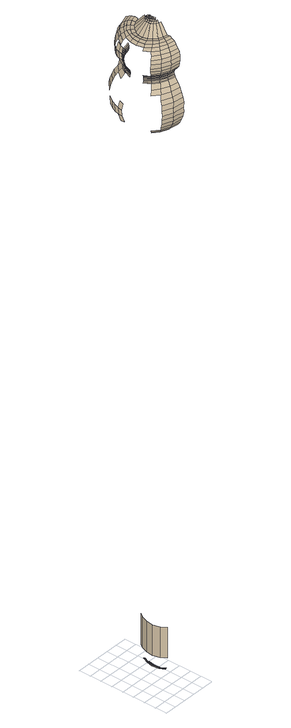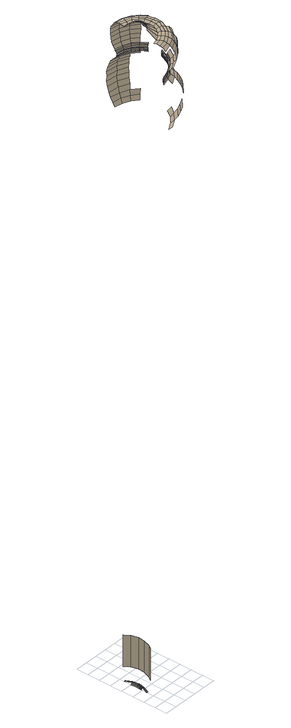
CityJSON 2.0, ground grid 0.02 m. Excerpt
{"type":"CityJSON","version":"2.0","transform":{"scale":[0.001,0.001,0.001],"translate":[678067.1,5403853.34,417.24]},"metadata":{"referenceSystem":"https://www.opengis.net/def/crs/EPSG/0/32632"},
"CityObjects":{
"building1":{"type":"Building","attributes":{"name":"building","dataAvailable":"Sufficient","opendrive_identifier_modelDate":"13-06-17","opendrive_identifier_modelName":"892_SAVe_Ingolstadt","opendrive_identifier_modelVendor":"3D Mapping Solutions","opendrive_identifier_roadObjectName":"building","opendrive_identifier_sourceFileName":"2019-11-29_SAVe_Ingolstadt_Prio5","opendrive_roadObject_dynamic":"false","opendrive_roadObject_orientation":"none","opendrive_roadObject_type":"BUILDING","opendrive_road_length":"211.9635830812","opendrive_road_rule":"RIGHTHANDTRAFFIC","measuredHeight":13.14},"children":["building1-1"]},
"building1-1":{"type":"BuildingInstallation","attributes":{"@cityeditor:layer":"Unclassified.LoD3","relationToConstruction":"outside"},"parents":["building1"],"geometry":[{"type":"MultiSurface","lod":"3","boundaries":[[[0,1,2,3]],[[4,0,3,5]],[[1,6,7,2]],[[8,4,5,9]],[[10,11,12,13]],[[14,15,16,17]],[[18,19,20,21]],[[22,18,21,23]],[[6,24,25,7]],[[26,22,23,27]],[[19,28,29,20]],[[30,8,9,31]],[[28,32,33,29]],[[34,26,27,35]],[[36,37,38,39]],[[40,41,42,43]],[[24,44,36,25]],[[45,40,43,46]],[[47,48,49,50]],[[51,45,46,52]],[[48,53,54,49]],[[55,10,13,56]],[[53,57,58,54]],[[59,51,52,60]],[[61,30,31,41]],[[62,59,60,63]],[[57,64,65,58]],[[32,66,14,33]],[[67,34,35,11]],[[68,62,63,69]],[[64,68,69,65]],[[15,70,71,47,72,16]],[[38,73,74,75]],[[76,77,1,0]],[[78,76,0,4]],[[79,61,41,40]],[[44,80,37,36]],[[77,81,6,1]],[[37,82,73,38]],[[83,78,4,8]],[[71,84,48,47]],[[85,79,40,45]],[[75,74,86,87]],[[66,88,15,14]],[[89,67,11,10]],[[84,90,53,48]],[[91,85,45,51]],[[90,92,57,53]],[[93,91,51,59]],[[81,94,24,6]],[[95,96,62,68]],[[92,97,64,57]],[[96,93,59,62]],[[97,95,68,64]],[[98,83,8,30]],[[99,100,101,102]],[[103,104,105,106]],[[104,107,108,105]],[[109,99,102,110]],[[107,111,112,108]],[[113,114,115,116]],[[111,113,116,112]],[[114,109,110,115]],[[94,117,44,24]],[[80,118,82,37]],[[73,119,120,74]],[[121,89,10,55]],[[82,122,119,73]],[[123,98,30,61]],[[88,124,125,71,70,15]],[[87,86,126,127]],[[74,120,128,86]],[[129,130,131,132]],[[133,134,19,18]],[[135,133,18,22]],[[136,123,61,79]],[[137,138,139,140]],[[117,141,80,44]],[[134,142,28,19]],[[143,135,22,26]],[[125,144,84,71]],[[145,136,79,85]],[[146,147,148,149]],[[150,151,152,153,154,155]],[[156,145,85,91]],[[144,157,90,84]],[[158,143,26,34]],[[142,159,32,28]],[[157,160,92,90]],[[161,156,91,93]],[[160,162,97,92]],[[163,161,93,96]],[[162,164,95,97]],[[164,163,96,95]],[[118,165,122,82]],[[166,146,149,167]],[[130,127,168,131]],[[86,128,169,126]],[[101,166,167,170]],[[151,106,171,152]],[[119,172,173,120]],[[174,158,34,67]],[[159,175,66,32]],[[106,105,176,171]],[[102,101,170,177]],[[178,179,180,181]],[[110,102,177,182]],[[105,108,183,176]],[[122,184,172,119]],[[116,115,185,186]],[[112,116,186,187]],[[115,110,182,185]],[[108,112,187,183]],[[141,188,118,80]],[[189,190,77,76]],[[120,173,191,128]],[[192,189,76,78]],[[190,193,81,77]],[[194,195,196,197]],[[179,198,199,180]],[[200,192,78,83]],[[201,174,67,89]],[[175,202,88,66]],[[127,126,203,168]],[[193,204,94,81]],[[205,200,83,98]],[[206,194,197,207]],[[198,208,209,199]],[[165,210,184,122]],[[128,191,211,169]],[[212,213,214,215]],[[213,216,217,214]],[[204,218,117,94]],[[188,219,165,118]],[[216,220,221,217]],[[222,212,215,223]],[[224,201,89,121]],[[225,205,98,123]],[[202,226,227,125,124,88]],[[139,206,207,228]],[[208,154,229,209]],[[220,132,230,221]],[[126,169,231,203]],[[148,222,223,232]],[[233,225,123,136]],[[218,234,141,117]],[[235,233,136,145]],[[227,236,144,125]],[[132,131,237,230]],[[236,238,157,144]],[[239,235,145,156]],[[140,139,228,240]],[[241,239,156,161]],[[238,242,160,157]],[[242,243,162,160]],[[244,241,161,163]],[[243,245,164,162]],[[245,244,163,164]],[[149,148,232,246]],[[154,153,152,247,248,229]],[[219,249,210,165]],[[167,149,246,250]],[[131,168,251,237]],[[234,252,188,141]],[[170,167,250,253]],[[152,171,254,247]],[[169,211,255,231]],[[172,256,257,173]],[[177,170,253,258]],[[171,176,259,254]],[[184,260,256,172]],[[185,182,261,262]],[[186,185,262,263]],[[183,187,264,265]],[[187,186,263,264]],[[176,183,265,259]],[[182,177,258,261]],[[173,257,266,191]],[[168,203,267,251]],[[252,268,219,188]],[[210,269,260,184]],[[191,266,270,211]],[[203,231,271,267]],[[268,272,249,219]],[[273,274,275,276]],[[249,277,269,210]],[[231,255,278,271]],[[211,270,279,255]],[[274,280,281,275]],[[282,273,276,283]],[[256,284,285,257]],[[260,286,284,256]],[[257,285,287,266]],[[288,289,290,291]],[[291,290,292,293]],[[221,230,294,295]],[[232,223,296,297]],[[269,298,286,260]],[[284,299,300,285]],[[289,301,302,290]],[[290,302,303,292]],[[230,237,304,294]],[[266,287,305,270]],[[272,306,277,249]],[[240,228,307,308]],[[285,300,309,287]],[[286,310,299,284]],[[246,232,297,311]],[[229,248,247,312,313,314]],[[301,315,302]],[[302,316,303]],[[299,317,318,300]],[[237,251,319,304]],[[250,246,311,320]],[[247,254,321,312]],[[253,250,320,322]],[[315,323,324,302]],[[310,325,317,299]],[[254,259,326,321]],[[258,253,322,327]],[[263,262,328,329]],[[265,264,330,331]],[[262,261,332,328]],[[264,263,329,330]],[[298,333,310,286]],[[261,258,327,332]],[[259,265,331,326]],[[255,279,334,278]],[[300,318,335,309]],[[336,337,289,288]],[[287,309,338,305]],[[277,339,298,269]],[[251,267,340,319]],[[323,341,342,324]],[[317,343,344,318]],[[270,305,345,279]],[[346,282,283,347]],[[337,348,301,289]],[[333,349,325,310]],[[325,350,343,317]],[[318,344,351,335]],[[309,335,352,338]],[[341,353,354,342]],[[339,355,333,298]],[[348,356,315,301]],[[267,271,357,340]],[[305,338,358,345]],[[343,359,360,344]],[[349,361,350,325]],[[335,351,362,352]],[[344,360,363,351]],[[350,364,359,343]],[[356,365,323,315]],[[338,352,366,358]],[[271,278,367,357]],[[359,368,369,360]],[[351,363,370,362]],[[361,371,364,350]],[[364,372,368,359]],[[365,373,341,323]],[[360,369,374,363]],[[352,362,375,366]],[[279,345,376,334]],[[373,377,353,341]],[[363,374,378,370]],[[345,358,379,376]],[[362,370,380,375]],[[358,366,381,379]],[[278,334,382,367]],[[383,384,337,336]],[[366,375,385,381]],[[384,386,348,337]],[[387,346,347,388]],[[357,367,389,390]],[[340,357,390,391]],[[331,330,392,393]],[[329,328,394,395]],[[328,332,396,394]],[[330,329,395,392]],[[319,340,391,397]],[[332,327,398,396]],[[326,331,393,399]],[[304,319,397,400]],[[322,320,401,402]],[[312,321,403,404]],[[321,326,399,403]],[[327,322,402,398]]]}]}
},
"vertices":[
[23,26,1080],[23,26,1087],[12,35,1087],[11,35,1080],[24,26,1074],[12,36,1074],[25,27,1093],[13,36,1093],[25,28,1068],[14,37,1068],[27,30,966],[23,26,972],[12,35,972],[16,38,966],[23,26,1033],[27,30,1039],[16,38,1039],[12,35,1033],[33,11,1003],[34,12,1011],[17,19,1011],[17,18,1003],[34,12,995],[17,19,995],[27,30,1098],[16,38,1098],[35,13,987],[18,20,987],[35,13,1019],[18,20,1019],[28,31,1063],[17,39,1063],[36,16,1026],[20,23,1026],[36,16,979],[20,23,979],[19,41,1103],[24,44,1106],[18,53,1106],[13,51,1103],[22,43,1058],[21,42,1059],[15,52,1059],[16,53,1058],[29,33,1103],[23,43,1057],[17,53,1057],[22,43,1045],[23,43,1046],[17,53,1046],[16,53,1045],[23,44,1056],[17,53,1056],[23,44,1048],[17,53,1048],[31,34,961],[21,42,961],[24,44,1049],[18,53,1049],[24,44,1054],[18,53,1054],[31,34,1059],[24,44,1053],[18,54,1053],[24,44,1050],[18,54,1050],[38,20,1033],[38,20,972],[24,44,1052],[18,54,1052],[31,34,1044],[31,35,1045],[21,42,1044],[23,56,1108],[21,66,1108],[15,64,1106],[38,19,1080],[38,20,1087],[38,20,1074],[31,35,1058],[33,37,1106],[39,21,1093],[29,47,1108],[39,22,1068],[32,36,1046],[32,36,1057],[21,76,1108],[16,76,1106],[40,24,1039],[40,24,966],[33,36,1048],[33,36,1056],[33,37,1049],[33,37,1054],[40,24,1098],[33,37,1052],[33,37,1053],[33,37,1050],[41,25,1063],[15,76,1056],[14,76,1057],[19,88,1057],[19,88,1056],[14,76,1046],[15,76,1048],[19,88,1048],[19,88,1046],[16,76,1049],[20,87,1049],[16,76,1054],[20,87,1054],[16,76,1050],[20,87,1050],[16,76,1052],[16,76,1053],[20,87,1053],[20,87,1052],[42,28,1103],[37,41,1108],[29,58,1109],[27,67,1109],[43,29,961],[34,51,1109],[43,29,1059],[43,29,1044],[43,30,1045],[25,86,1108],[20,88,1106],[27,76,1109],[11,90,1098],[15,89,1103],[23,101,1103],[20,102,1098],[52,9,1003],[53,9,1011],[53,9,995],[43,30,1058],[17,88,961],[11,90,966],[20,102,966],[25,100,961],[44,32,1106],[53,11,1019],[53,11,987],[44,31,1046],[44,31,1057],[17,88,1059],[13,89,1063],[21,102,1063],[25,100,1059],[17,88,1044],[18,88,1045],[25,99,1045],[25,100,1044],[20,102,1039],[11,90,1039],[44,32,1056],[44,32,1048],[54,14,979],[54,14,1026],[44,32,1049],[44,32,1054],[44,32,1050],[44,32,1053],[44,32,1052],[41,45,1109],[18,88,1058],[25,99,1058],[27,98,1106],[30,85,1109],[26,99,1057],[26,99,1046],[35,61,1108],[33,68,1108],[54,17,972],[54,17,1033],[27,98,1048],[27,98,1056],[9,109,1011],[10,108,1019],[24,121,1019],[23,122,1011],[27,98,1054],[27,98,1049],[39,55,1108],[27,98,1053],[27,98,1052],[27,98,1050],[47,37,1108],[54,17,1080],[54,17,1087],[33,76,1108],[54,18,1074],[55,19,1093],[13,107,979],[10,108,987],[24,121,987],[26,119,979],[13,107,1026],[26,119,1026],[55,20,1068],[55,22,966],[55,22,1039],[31,96,1108],[55,22,1098],[56,23,1063],[16,105,972],[29,117,972],[16,105,1033],[29,117,1033],[45,50,1108],[36,83,1108],[16,104,1074],[16,105,1080],[29,117,1080],[29,116,1074],[16,105,1087],[29,116,1087],[56,26,1103],[49,42,1109],[17,104,1093],[30,115,1093],[18,103,1068],[30,115,1068],[56,27,961],[56,27,1059],[56,27,1044],[57,28,1045],[32,113,966],[32,113,1039],[32,113,1098],[36,93,1109],[33,112,1063],[57,28,1058],[57,30,1106],[57,29,1057],[57,29,1046],[34,111,1103],[57,30,1048],[57,30,1056],[35,109,961],[57,30,1054],[57,30,1049],[57,31,1050],[57,31,1053],[57,31,1052],[35,109,1059],[36,109,1045],[35,109,1044],[52,47,1108],[36,109,1058],[37,107,1106],[58,35,1108],[36,108,1057],[36,108,1046],[41,90,1108],[50,68,1122],[50,71,1122],[37,108,1056],[37,108,1048],[52,65,1122],[37,107,1054],[37,107,1053],[37,107,1052],[37,107,1050],[37,107,1049],[50,75,1122],[40,104,1108],[59,40,1109],[55,62,1122],[51,79,1122],[44,100,1109],[60,46,1108],[50,64,27],[53,53,27],[53,53,80],[50,64,80],[59,61,1122],[47,96,1108],[54,82,1122],[59,44,27],[59,44,80],[51,75,27],[51,75,80],[53,69,1124],[52,72,1124],[55,66,1124],[52,75,1124],[53,68,5],[54,68,5],[56,57,5],[55,57,5],[60,48,5],[59,48,5],[46,121,1098],[45,124,1093],[45,123,1068],[46,120,1063],[57,64,1124],[54,69,1125],[53,72,1125],[55,68,5],[57,58,5],[61,49,5],[47,118,1103],[53,78,1124],[63,60,1122],[46,121,966],[48,117,961],[54,75,1125],[56,67,1125],[48,117,1059],[48,116,1045],[48,117,1044],[46,121,1039],[56,68,5],[62,49,5],[55,70,1126],[55,72,1126],[49,114,1106],[48,116,1058],[49,115,1046],[49,115,1057],[57,68,4],[58,58,4],[57,68,1126],[49,114,1048],[49,114,1056],[49,114,1053],[49,114,1052],[49,114,1050],[49,114,1049],[49,114,1054],[58,65,1125],[57,85,1122],[55,75,1126],[55,78,5],[56,78,5],[55,78,1125],[60,63,1124],[51,110,1108],[58,68,4],[59,59,4],[57,71,1126],[56,73,1126],[55,81,1124],[55,87,27],[55,87,80],[57,78,5],[59,66,1126],[58,69,1126],[56,75,1126],[56,78,1126],[59,68,3],[60,59,3],[61,64,1125],[58,78,5],[53,105,1109],[56,81,1125],[58,71,1127],[57,73,1127],[60,67,1126],[57,77,1126],[58,75,1127],[59,70,1127],[59,78,4],[57,80,1126],[55,100,1108],[59,72,1128],[59,73,1128],[58,77,1127],[61,68,1127],[60,70,1128],[60,78,4],[59,75,1128],[59,79,1126],[58,84,1124],[60,78,3],[60,77,1128],[59,83,1125],[60,79,1127],[60,82,1126],[61,88,1122],[60,89,5],[61,89,5],[60,81,1126],[62,88,5],[60,94,27],[60,94,80],[64,103,1108],[63,108,1109],[63,113,1108],[62,118,1050],[62,118,1049],[62,118,1053],[62,118,1052],[62,118,1054],[62,118,1106],[62,119,1056],[62,119,1048],[62,123,1103],[62,120,1058],[62,119,1057],[62,119,1046],[62,120,1045]
]}
